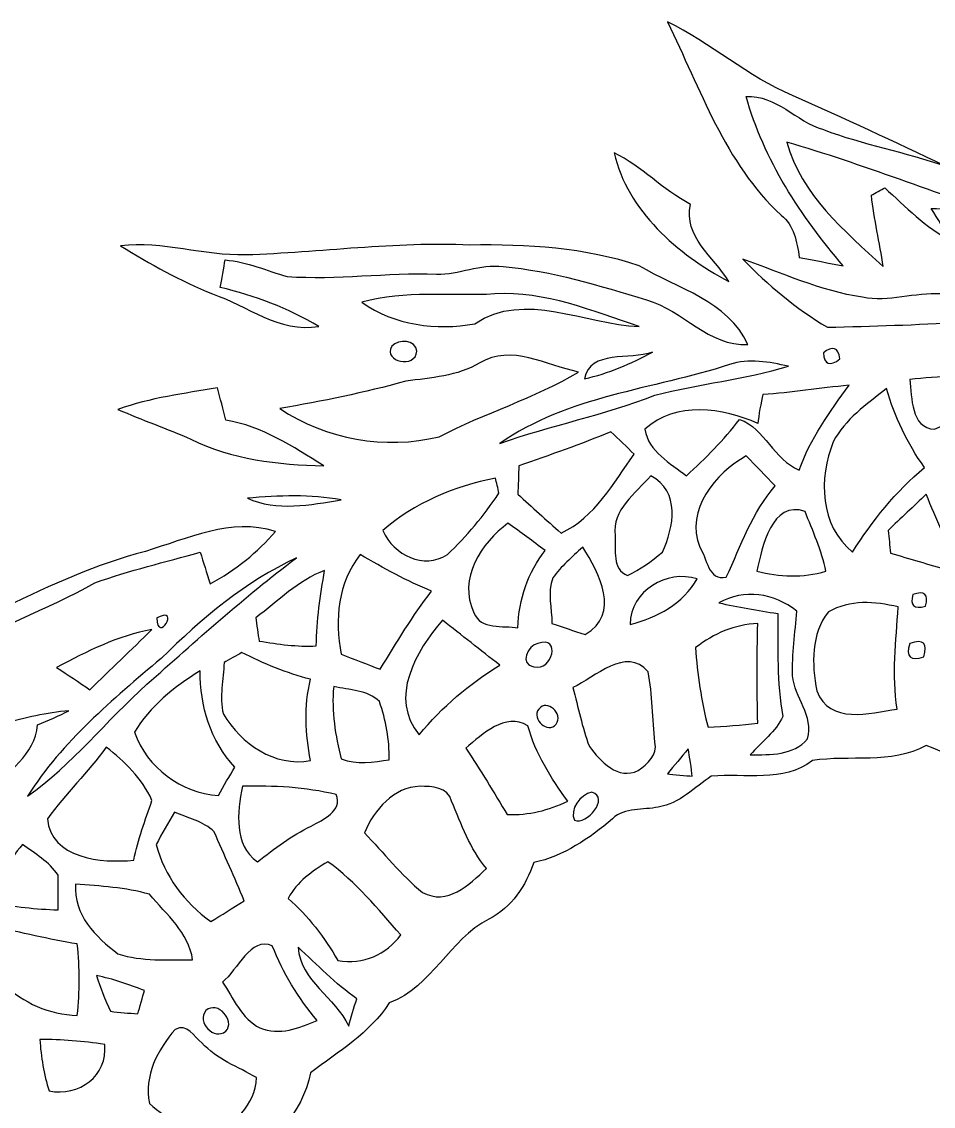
# Model space of a CAD drawing. Extents: x -110 to 93, y -182 to 230.
# Drawn here: x -25.83 to 11.39, y -62.25 to -17.98 of the extents above; entities that cross this region are included whole.
import ezdxf

# ---------------------------------------------------------------- set-up
doc = ezdxf.new("R2010")
doc.units = 0
doc.header["$MEASUREMENT"] = 0
doc.layers.add('LAAG_1', color=7, linetype='CONTINUOUS')

msp = doc.modelspace()

# ---------------------------------------------------------------- linework, layer by layer
at = {"layer": 'LAAG_1', "color": 250}
for points, knots in [([(0.5345, -17.9816), (2.296, -18.8627), (3.8212, -20.2187), (5.6506, -20.9983), (5.6506, -20.9983), (7.751, -21.9119), (9.8184, -22.8956), (11.8846, -23.8775), (11.8846, -23.8775), (10.225, -23.3016), (8.5311, -22.9975), (6.904, -22.387), (6.904, -22.387), (5.7867, -22.0481), (4.9727, -20.9642), (3.7522, -21.0321), (3.7522, -21.0321), (4.4653, -23.6069), (5.9893, -25.9444), (7.7173, -27.9434), (7.7173, -27.9434), (7.108, -27.8414), (6.5315, -27.7064), (5.9216, -27.6051), (5.9216, -27.6051), (5.8202, -26.9613), (5.7178, -26.2836), (5.1766, -25.877), (5.1766, -25.877), (2.8718, -23.7418), (1.8892, -20.7262), (0.5343, -17.9816), (0.5343, -17.9816), (0.5343, -17.9816), (0.5345, -17.9816), (0.5345, -17.9816)], [0, 0, 0, 0, 0.1111111, 0.1111111, 0.1111111, 0.1111111, 0.2222222, 0.2222222, 0.2222222, 0.2222222, 0.3333333, 0.3333333, 0.3333333, 0.3333333, 0.4444444, 0.4444444, 0.4444444, 0.4444444, 0.5555556, 0.5555556, 0.5555556, 0.5555556, 0.6666667, 0.6666667, 0.6666667, 0.6666667, 0.7777778, 0.7777778, 0.7777778, 0.7777778, 0.8888889, 0.8888889, 0.8888889, 0.8888889, 1, 1, 1, 1]), ([(5.4131, -22.8954), (8.5311, -23.8095), (11.5121, -24.9965), (14.5951, -26.0127), (14.5951, -26.0127), (16.7309, -27.2655), (18.9325, -28.6217), (20.4231, -30.6548), (20.4231, -30.6548), (19.6782, -30.689), (18.8989, -30.7562), (18.2554, -30.4173), (18.2554, -30.4173), (16.9, -29.2992), (15.5103, -28.2149), (14.1889, -27.0287), (14.1889, -27.0287), (13.3421, -26.3846), (12.461, -25.5387), (11.3088, -25.6059), (11.3088, -25.6059), (11.5804, -26.0461), (11.851, -26.4865), (12.1227, -26.9274), (12.1227, -26.9274), (11.0725, -26.3846), (10.2586, -25.5387), (9.4111, -24.7595), (9.4111, -24.7595), (9.2757, -24.8267), (9.005, -24.9965), (8.869, -25.0633), (8.869, -25.0633), (8.9709, -26.0461), (9.2084, -26.9951), (9.3434, -27.9781), (9.3434, -27.9781), (7.7856, -26.5206), (5.9893, -25.0633), (5.4129, -22.8956), (5.4129, -22.8956), (5.4129, -22.8956), (5.4131, -22.8954), (5.4131, -22.8954)], [0, 0, 0, 0, 0.0909091, 0.0909091, 0.0909091, 0.0909091, 0.1818182, 0.1818182, 0.1818182, 0.1818182, 0.2727273, 0.2727273, 0.2727273, 0.2727273, 0.3636364, 0.3636364, 0.3636364, 0.3636364, 0.4545455, 0.4545455, 0.4545455, 0.4545455, 0.5454545, 0.5454545, 0.5454545, 0.5454545, 0.6363636, 0.6363636, 0.6363636, 0.6363636, 0.7272727, 0.7272727, 0.7272727, 0.7272727, 0.8181818, 0.8181818, 0.8181818, 0.8181818, 0.9090909, 0.9090909, 0.9090909, 0.9090909, 1, 1, 1, 1]), ([(-1.6339, -23.3358), (-0.5164, -23.8773), (0.3647, -24.861), (1.4826, -25.4367), (1.4826, -25.4367), (1.1779, -26.7581), (2.432, -27.5708), (3.042, -28.5875), (3.042, -28.5875), (0.9411, -27.4698), (-1.0922, -25.7069), (-1.6339, -23.3358), (-1.6339, -23.3358), (-1.6339, -23.3358), (-1.6339, -23.3358), (-1.6339, -23.3358)], [0, 0, 0, 0, 0.25, 0.25, 0.25, 0.25, 0.5, 0.5, 0.5, 0.5, 0.75, 0.75, 0.75, 0.75, 1, 1, 1, 1]), ([(-21.795, -27.1301), (-20.0668, -26.9272), (-18.4067, -27.5378), (-16.6785, -27.5036), (-16.6785, -27.5036), (-13.6287, -27.4017), (-10.5792, -26.9614), (-7.5298, -27.0965), (-7.5298, -27.0965), (-5.1921, -27.0623), (-2.8201, -27.1989), (-0.6179, -27.9434), (-0.6179, -27.9434), (0.9747, -28.8926), (3.0078, -29.3671), (3.8212, -31.1624), (3.8212, -31.1624), (2.2288, -31.2301), (1.1779, -29.7739), (-0.3126, -29.3335), (-0.3126, -29.3335), (-2.2443, -28.7577), (-4.1752, -28.1477), (-6.1747, -27.9781), (-6.1747, -27.9781), (-7.1233, -27.8414), (-7.9702, -28.3164), (-8.8856, -28.2828), (-8.8856, -28.2828), (-10.9181, -28.2149), (-12.9517, -28.5202), (-14.984, -28.3836), (-14.984, -28.3836), (-15.8314, -28.1477), (-16.6106, -27.7742), (-17.5256, -27.7064), (-17.5256, -27.7064), (-17.5594, -27.9781), (-17.6613, -28.5543), (-17.7288, -28.8249), (-17.7288, -28.8249), (-16.3059, -29.1637), (-14.9504, -29.6718), (-13.6966, -30.4173), (-13.6966, -30.4173), (-15.3234, -30.689), (-16.6106, -29.5705), (-18.0335, -29.0955), (-18.0335, -29.0955), (-19.3555, -28.5543), (-20.5749, -27.8761), (-21.795, -27.1301), (-21.795, -27.1301), (-21.795, -27.1301), (-21.795, -27.1301), (-21.795, -27.1301)], [0, 0, 0, 0, 0.0714286, 0.0714286, 0.0714286, 0.0714286, 0.1428571, 0.1428571, 0.1428571, 0.1428571, 0.2142857, 0.2142857, 0.2142857, 0.2142857, 0.2857143, 0.2857143, 0.2857143, 0.2857143, 0.3571429, 0.3571429, 0.3571429, 0.3571429, 0.4285714, 0.4285714, 0.4285714, 0.4285714, 0.5, 0.5, 0.5, 0.5, 0.5714286, 0.5714286, 0.5714286, 0.5714286, 0.6428571, 0.6428571, 0.6428571, 0.6428571, 0.7142857, 0.7142857, 0.7142857, 0.7142857, 0.7857143, 0.7857143, 0.7857143, 0.7857143, 0.8571429, 0.8571429, 0.8571429, 0.8571429, 0.9285714, 0.9285714, 0.9285714, 0.9285714, 1, 1, 1, 1]), ([(3.6173, -27.6721), (5.2102, -28.2485), (6.8027, -28.9605), (8.4971, -29.2315), (8.4971, -29.2315), (9.5814, -29.4352), (10.631, -29.0277), (11.7159, -29.0955), (11.7159, -29.0955), (12.0208, -29.4352), (12.2576, -29.8411), (12.5287, -30.2477), (12.5287, -30.2477), (10.7325, -30.3495), (8.9031, -30.4173), (7.0732, -30.4509), (7.0732, -30.4509), (5.7867, -29.7049), (4.6338, -28.7236), (3.6173, -27.6723), (3.6173, -27.6723), (3.6173, -27.6723), (3.6173, -27.6721), (3.6173, -27.6721)], [0, 0, 0, 0, 0.1666667, 0.1666667, 0.1666667, 0.1666667, 0.3333333, 0.3333333, 0.3333333, 0.3333333, 0.5, 0.5, 0.5, 0.5, 0.6666667, 0.6666667, 0.6666667, 0.6666667, 0.8333333, 0.8333333, 0.8333333, 0.8333333, 1, 1, 1, 1]), ([(-11.9347, -29.4352), (-10.1732, -28.9262), (-8.3094, -29.1975), (-6.5133, -29.0955), (-6.5133, -29.0955), (-4.4472, -28.9605), (-2.5154, -29.8068), (-0.6179, -30.4173), (-0.6179, -30.4173), (-2.8201, -30.3495), (-5.2937, -28.9264), (-7.3267, -30.3149), (-7.3267, -30.3149), (-8.8856, -30.5869), (-10.6131, -30.3832), (-11.9347, -29.4354), (-11.9347, -29.4354), (-11.9347, -29.4354), (-11.9347, -29.4352), (-11.9347, -29.4352)], [0, 0, 0, 0, 0.2, 0.2, 0.2, 0.2, 0.4, 0.4, 0.4, 0.4, 0.6, 0.6, 0.6, 0.6, 0.8, 0.8, 0.8, 0.8, 1, 1, 1, 1]), ([(-10.7153, -31.2301), (-10.4439, -30.9254), (-9.7328, -30.9596), (-9.6984, -31.4339), (-9.6984, -31.4339), (-9.7328, -32.1448), (-11.088, -31.8748), (-10.7153, -31.2301), (-10.7153, -31.2301), (-10.7153, -31.2301), (-10.7153, -31.2301), (-10.7153, -31.2301)], [0, 0, 0, 0, 0.3333333, 0.3333333, 0.3333333, 0.3333333, 0.6666667, 0.6666667, 0.6666667, 0.6666667, 1, 1, 1, 1]), ([(-7.1233, -31.9084), (-5.8362, -31.1286), (-4.4131, -32.0103), (-3.0918, -32.2809), (-3.0918, -32.2809), (-4.887, -33.3648), (-6.9202, -33.9417), (-8.7837, -34.9236), (-8.7837, -34.9236), (-10.9863, -35.4657), (-13.3919, -35.0249), (-15.2893, -33.7714), (-15.2893, -33.7714), (-13.5614, -33.4667), (-11.8328, -33.1283), (-10.1389, -32.6533), (-10.1389, -32.6533), (-9.1229, -32.5183), (-8.0377, -32.4501), (-7.1233, -31.9084), (-7.1233, -31.9084), (-7.1233, -31.9084), (-7.1233, -31.9084), (-7.1233, -31.9084)], [0, 0, 0, 0, 0.1666667, 0.1666667, 0.1666667, 0.1666667, 0.3333333, 0.3333333, 0.3333333, 0.3333333, 0.5, 0.5, 0.5, 0.5, 0.6666667, 0.6666667, 0.6666667, 0.6666667, 0.8333333, 0.8333333, 0.8333333, 0.8333333, 1, 1, 1, 1]), ([(-2.8537, -32.5519), (-2.6167, -31.3661), (-0.9903, -31.8065), (-0.0756, -31.4676), (-0.0756, -31.4676), (-0.956, -31.9419), (-1.872, -32.3482), (-2.8539, -32.552), (-2.8539, -32.552), (-2.8539, -32.552), (-2.8537, -32.5519), (-2.8537, -32.5519)], [0, 0, 0, 0, 0.3333333, 0.3333333, 0.3333333, 0.3333333, 0.6666667, 0.6666667, 0.6666667, 0.6666667, 1, 1, 1, 1]), ([(6.904, -31.5016), (7.277, -31.1969), (7.514, -31.2648), (7.5817, -31.7388), (7.5817, -31.7388), (7.1757, -32.0774), (6.9377, -31.9761), (6.904, -31.5018), (6.904, -31.5018), (6.904, -31.5018), (6.904, -31.5016), (6.904, -31.5016)], [0, 0, 0, 0, 0.3333333, 0.3333333, 0.3333333, 0.3333333, 0.6666667, 0.6666667, 0.6666667, 0.6666667, 1, 1, 1, 1]), ([(-6.3102, -35.1957), (-3.532, -33.2633), (-0.0756, -32.9923), (3.075, -31.9761), (3.075, -31.9761), (3.8543, -31.7044), (4.7016, -31.8748), (5.4813, -32.0435), (5.4813, -32.0435), (3.6852, -32.5855), (1.8215, -32.7553), (0.0258, -33.2303), (0.0258, -33.2303), (-2.041, -34.043), (-4.2093, -34.4496), (-6.3102, -35.1957), (-6.3102, -35.1957), (-6.3102, -35.1957), (-6.3102, -35.1957), (-6.3102, -35.1957)], [0, 0, 0, 0, 0.2, 0.2, 0.2, 0.2, 0.4, 0.4, 0.4, 0.4, 0.6, 0.6, 0.6, 0.6, 0.8, 0.8, 0.8, 0.8, 1, 1, 1, 1]), ([(10.4284, -32.5855), (11.6142, -32.4499), (12.8334, -32.4165), (14.0192, -32.6203), (14.0192, -32.6203), (13.1717, -33.2974), (12.461, -34.1785), (11.4444, -34.6189), (11.4444, -34.6189), (10.4625, -34.5509), (10.5297, -33.331), (10.4282, -32.5856), (10.4282, -32.5856), (10.4282, -32.5856), (10.4284, -32.5855), (10.4284, -32.5855)], [0, 0, 0, 0, 0.25, 0.25, 0.25, 0.25, 0.5, 0.5, 0.5, 0.5, 0.75, 0.75, 0.75, 0.75, 1, 1, 1, 1]), ([(-21.896, -33.8055), (-20.5749, -33.331), (-19.186, -33.1614), (-17.8306, -32.9244), (-17.8306, -32.9244), (-17.7288, -33.3648), (-17.5933, -33.8055), (-17.4914, -34.2459), (-17.4914, -34.2459), (-16.0009, -34.4838), (-14.7473, -35.3302), (-13.4938, -36.1104), (-13.4938, -36.1104), (-15.3567, -36.0756), (-17.2545, -35.8387), (-18.9152, -35.0249), (-18.9152, -35.0249), (-19.8976, -34.584), (-20.9138, -34.2459), (-21.8962, -33.8055), (-21.8962, -33.8055), (-21.8962, -33.8055), (-21.896, -33.8055), (-21.896, -33.8055)], [0, 0, 0, 0, 0.1666667, 0.1666667, 0.1666667, 0.1666667, 0.3333333, 0.3333333, 0.3333333, 0.3333333, 0.5, 0.5, 0.5, 0.5, 0.6666667, 0.6666667, 0.6666667, 0.6666667, 0.8333333, 0.8333333, 0.8333333, 0.8333333, 1, 1, 1, 1]), ([(4.4306, -33.1955), (5.5827, -33.1283), (6.7685, -32.9244), (7.9543, -32.8231), (7.9543, -32.8231), (7.1757, -33.9074), (6.3623, -34.9919), (5.9216, -36.2796), (5.9216, -36.2796), (4.8708, -35.8722), (4.5325, -34.5842), (3.4822, -34.2117), (3.4822, -34.2117), (2.8377, -35.0596), (2.0926, -35.8051), (1.3135, -36.5164), (1.3135, -36.5164), (0.67, -36.0084), (-0.2453, -35.5336), (-0.3809, -34.6189), (-0.3809, -34.6189), (0.8728, -33.4667), (2.8045, -33.7383), (4.2273, -34.3814), (4.2273, -34.3814), (4.2614, -34.0766), (4.3627, -33.5008), (4.4306, -33.1956), (4.4306, -33.1956), (4.4306, -33.1956), (4.4306, -33.1955), (4.4306, -33.1955)], [0, 0, 0, 0, 0.125, 0.125, 0.125, 0.125, 0.25, 0.25, 0.25, 0.25, 0.375, 0.375, 0.375, 0.375, 0.5, 0.5, 0.5, 0.5, 0.625, 0.625, 0.625, 0.625, 0.75, 0.75, 0.75, 0.75, 0.875, 0.875, 0.875, 0.875, 1, 1, 1, 1]), ([(7.3107, -35.1268), (7.7856, -34.2117), (8.6667, -33.6023), (9.4794, -32.9591), (9.4794, -32.9591), (9.8184, -34.1102), (10.3269, -35.1957), (11.0378, -36.1777), (11.0378, -36.1777), (9.8525, -37.1601), (8.9031, -38.3458), (8.0898, -39.6335), (8.0898, -39.6335), (6.7685, -38.5495), (6.7013, -36.6184), (7.3107, -35.1268), (7.3107, -35.1268), (7.3107, -35.1268), (7.3107, -35.1268), (7.3107, -35.1268)], [0, 0, 0, 0, 0.2, 0.2, 0.2, 0.2, 0.4, 0.4, 0.4, 0.4, 0.6, 0.6, 0.6, 0.6, 0.8, 0.8, 0.8, 0.8, 1, 1, 1, 1]), ([(-5.5306, -36.1103), (-4.2776, -35.6696), (-2.9894, -35.2287), (-1.7699, -34.7208), (-1.7699, -34.7208), (-1.4309, -35.0247), (-1.1264, -35.3302), (-0.8217, -35.6354), (-0.8217, -35.6354), (-1.6679, -36.8211), (-2.4141, -38.2103), (-3.8031, -38.8544), (-3.8031, -38.8544), (-4.4131, -38.3122), (-4.9884, -37.8037), (-5.5648, -37.2615), (-5.5648, -37.2615), (-5.5647, -36.9903), (-5.5306, -36.4151), (-5.5306, -36.1104), (-5.5306, -36.1104), (-5.5306, -36.1104), (-5.5306, -36.1103), (-5.5306, -36.1103)], [0, 0, 0, 0, 0.1666667, 0.1666667, 0.1666667, 0.1666667, 0.3333333, 0.3333333, 0.3333333, 0.3333333, 0.5, 0.5, 0.5, 0.5, 0.6666667, 0.6666667, 0.6666667, 0.6666667, 0.8333333, 0.8333333, 0.8333333, 0.8333333, 1, 1, 1, 1]), ([(1.8558, -39.4302), (1.2464, -37.905), (2.4992, -36.4151), (3.7522, -35.7032), (3.7522, -35.7032), (4.1601, -36.1103), (4.5325, -36.5164), (4.9386, -36.9221), (4.9386, -36.9221), (3.9899, -38.0069), (3.5501, -39.3625), (2.9401, -40.6502), (2.9401, -40.6502), (2.1945, -40.8193), (2.1603, -39.8705), (1.8556, -39.4303), (1.8556, -39.4303), (1.8556, -39.4303), (1.8558, -39.4302), (1.8558, -39.4302)], [0, 0, 0, 0, 0.2, 0.2, 0.2, 0.2, 0.4, 0.4, 0.4, 0.4, 0.6, 0.6, 0.6, 0.6, 0.8, 0.8, 0.8, 0.8, 1, 1, 1, 1]), ([(-11.088, -38.7529), (-9.8006, -37.635), (-8.1396, -36.9221), (-6.4797, -36.6184), (-6.4797, -36.6184), (-6.4461, -36.7533), (-6.3778, -37.0586), (-6.3445, -37.2279), (-6.3445, -37.2279), (-6.9537, -38.1425), (-7.6658, -38.9899), (-8.4452, -39.735), (-8.4452, -39.735), (-9.4273, -40.3449), (-10.6131, -39.7691), (-11.088, -38.7531), (-11.088, -38.7531), (-11.088, -38.7531), (-11.088, -38.7529), (-11.088, -38.7529)], [0, 0, 0, 0, 0.2, 0.2, 0.2, 0.2, 0.4, 0.4, 0.4, 0.4, 0.6, 0.6, 0.6, 0.6, 0.8, 0.8, 0.8, 0.8, 1, 1, 1, 1]), ([(-1.6003, -38.9558), (-1.7363, -37.905), (-0.7534, -37.2279), (-0.1434, -36.5164), (-0.1434, -36.5164), (1.0766, -37.1601), (0.8049, -38.6169), (0.3315, -39.6335), (0.3315, -39.6335), (-0.1092, -40.0059), (-0.5843, -40.3449), (-1.0922, -40.5825), (-1.0922, -40.5825), (-1.7363, -40.3449), (-1.5666, -39.5316), (-1.6003, -38.9558), (-1.6003, -38.9558), (-1.6003, -38.9558), (-1.6003, -38.9558), (-1.6003, -38.9558)], [0, 0, 0, 0, 0.2, 0.2, 0.2, 0.2, 0.4, 0.4, 0.4, 0.4, 0.6, 0.6, 0.6, 0.6, 0.8, 0.8, 0.8, 0.8, 1, 1, 1, 1]), ([(-16.6106, -37.4311), (-15.3234, -37.3297), (-14.0355, -37.2615), (-12.7822, -37.499), (-12.7822, -37.499), (-14.0355, -37.7022), (-15.4248, -37.9735), (-16.6106, -37.4311), (-16.6106, -37.4311), (-16.6106, -37.4311), (-16.6106, -37.4311), (-16.6106, -37.4311)], [0, 0, 0, 0, 0.3333333, 0.3333333, 0.3333333, 0.3333333, 0.6666667, 0.6666667, 0.6666667, 0.6666667, 1, 1, 1, 1]), ([(4.1932, -40.4125), (4.3971, -39.4302), (4.8036, -37.499), (6.1585, -37.9735), (6.1585, -37.9735), (6.4638, -38.7529), (6.8363, -39.5659), (7.0066, -40.4127), (7.0066, -40.4127), (6.0572, -40.6842), (5.1083, -40.6502), (4.1931, -40.4127), (4.1931, -40.4127), (4.1931, -40.4127), (4.1932, -40.4125), (4.1932, -40.4125)], [0, 0, 0, 0, 0.25, 0.25, 0.25, 0.25, 0.5, 0.5, 0.5, 0.5, 0.75, 0.75, 0.75, 0.75, 1, 1, 1, 1]), ([(9.5473, -38.7529), (10.0554, -38.2444), (10.5974, -37.7694), (11.1065, -37.2615), (11.1065, -37.2615), (11.4782, -38.278), (12.1227, -39.2612), (11.9865, -40.3449), (11.9865, -40.3449), (11.2074, -40.1415), (10.4282, -39.9046), (9.6491, -39.6678), (9.6491, -39.6678), (9.6145, -39.3625), (9.5814, -39.0578), (9.5471, -38.7531), (9.5471, -38.7531), (9.5471, -38.7531), (9.5473, -38.7529), (9.5473, -38.7529)], [0, 0, 0, 0, 0.2, 0.2, 0.2, 0.2, 0.4, 0.4, 0.4, 0.4, 0.6, 0.6, 0.6, 0.6, 0.8, 0.8, 0.8, 0.8, 1, 1, 1, 1]), ([(-20.7781, -39.5999), (-19.0502, -39.0908), (-17.2886, -38.2103), (-15.4588, -38.7861), (-15.4588, -38.7861), (-16.2041, -39.6335), (-17.0852, -40.3791), (-18.1355, -40.9208), (-18.1355, -40.9208), (-18.2713, -40.4809), (-18.4067, -40.0408), (-18.5421, -39.6335), (-18.5421, -39.6335), (-19.9652, -40.0406), (-21.4223, -40.3791), (-22.8453, -40.8872), (-22.8453, -40.8872), (-24.7763, -42.0057), (-27.0129, -42.6498), (-28.8089, -44.0726), (-28.8089, -44.0726), (-29.7237, -44.8175), (-30.9773, -44.445), (-32.0615, -44.4797), (-32.0615, -44.4797), (-28.2329, -42.9875), (-24.7763, -40.6502), (-20.7781, -39.5999), (-20.7781, -39.5999), (-20.7781, -39.5999), (-20.7781, -39.5999), (-20.7781, -39.5999)], [0, 0, 0, 0, 0.125, 0.125, 0.125, 0.125, 0.25, 0.25, 0.25, 0.25, 0.375, 0.375, 0.375, 0.375, 0.5, 0.5, 0.5, 0.5, 0.625, 0.625, 0.625, 0.625, 0.75, 0.75, 0.75, 0.75, 0.875, 0.875, 0.875, 0.875, 1, 1, 1, 1]), ([(-7.3605, -42.1069), (-8.0377, -40.7179), (-7.0556, -39.2612), (-5.9719, -38.4473), (-5.9719, -38.4473), (-5.4627, -38.8202), (-4.9553, -39.1927), (-4.4474, -39.5659), (-4.4474, -39.5659), (-5.1581, -40.4463), (-5.5306, -41.5649), (-5.5648, -42.717), (-5.5648, -42.717), (-6.1747, -42.6157), (-7.0897, -42.819), (-7.3605, -42.107), (-7.3605, -42.107), (-7.3605, -42.107), (-7.3605, -42.1069), (-7.3605, -42.1069)], [0, 0, 0, 0, 0.2, 0.2, 0.2, 0.2, 0.4, 0.4, 0.4, 0.4, 0.6, 0.6, 0.6, 0.6, 0.8, 0.8, 0.8, 0.8, 1, 1, 1, 1]), ([(-12.7822, -43.8013), (-13.053, -42.3781), (-12.918, -40.8872), (-12.0027, -39.735), (-12.0027, -39.735), (-11.0543, -40.2775), (-10.1049, -40.8193), (-9.0887, -41.2255), (-9.0887, -41.2255), (-9.8676, -42.2088), (-10.5115, -43.327), (-11.189, -44.4109), (-11.189, -44.4109), (-11.7323, -44.207), (-12.24, -44.0043), (-12.7822, -43.8013), (-12.7822, -43.8013), (-12.7822, -43.8013), (-12.7822, -43.8013), (-12.7822, -43.8013)], [0, 0, 0, 0, 0.2, 0.2, 0.2, 0.2, 0.4, 0.4, 0.4, 0.4, 0.6, 0.6, 0.6, 0.6, 0.8, 0.8, 0.8, 0.8, 1, 1, 1, 1]), ([(-4.1414, -40.6842), (-3.8031, -40.2093), (-3.3629, -39.8369), (-2.922, -39.4303), (-2.922, -39.4303), (-2.2443, -40.4809), (-1.3628, -42.1749), (-2.8201, -42.9875), (-2.8201, -42.9875), (-3.2944, -42.8524), (-3.7354, -42.6828), (-4.1752, -42.5473), (-4.1752, -42.5473), (-4.175, -41.9383), (-4.3791, -41.2943), (-4.1416, -40.6844), (-4.1416, -40.6844), (-4.1416, -40.6844), (-4.1414, -40.6842), (-4.1414, -40.6842)], [0, 0, 0, 0, 0.2, 0.2, 0.2, 0.2, 0.4, 0.4, 0.4, 0.4, 0.6, 0.6, 0.6, 0.6, 0.8, 0.8, 0.8, 0.8, 1, 1, 1, 1]), ([(-20.1345, -43.9711), (-18.4738, -42.3433), (-16.6785, -40.8193), (-14.6117, -39.8705), (-14.6117, -39.8705), (-16.7461, -41.4628), (-18.7115, -43.2598), (-20.7109, -45.0207), (-20.7109, -45.0207), (-22.3708, -46.5123), (-23.76, -48.3076), (-25.5895, -49.5958), (-25.5895, -49.5958), (-24.1666, -47.3587), (-22.0997, -45.6303), (-20.1346, -43.9711), (-20.1346, -43.9711), (-20.1346, -43.9711), (-20.1345, -43.9711), (-20.1345, -43.9711)], [0, 0, 0, 0, 0.2, 0.2, 0.2, 0.2, 0.4, 0.4, 0.4, 0.4, 0.6, 0.6, 0.6, 0.6, 0.8, 0.8, 0.8, 0.8, 1, 1, 1, 1]), ([(-16.272, -42.3103), (-15.3567, -41.6321), (-14.5434, -40.7852), (-13.4596, -40.3791), (-13.4596, -40.3791), (-13.6287, -41.3957), (-13.798, -42.4117), (-13.798, -43.4626), (-13.798, -43.4626), (-14.5775, -43.4962), (-15.3568, -43.3947), (-16.1361, -43.2598), (-16.1361, -43.2598), (-16.1701, -43.0217), (-16.2381, -42.5473), (-16.272, -42.3104), (-16.272, -42.3104), (-16.272, -42.3104), (-16.272, -42.3103), (-16.272, -42.3103)], [0, 0, 0, 0, 0.2, 0.2, 0.2, 0.2, 0.4, 0.4, 0.4, 0.4, 0.6, 0.6, 0.6, 0.6, 0.8, 0.8, 0.8, 0.8, 1, 1, 1, 1]), ([(-0.9903, -42.5813), (-0.956, -41.1923), (0.5002, -40.3449), (1.7543, -40.718), (1.7543, -40.718), (1.1779, -41.7339), (0.1277, -42.3104), (-0.9903, -42.5815), (-0.9903, -42.5815), (-0.9903, -42.5815), (-0.9903, -42.5813), (-0.9903, -42.5813)], [0, 0, 0, 0, 0.3333333, 0.3333333, 0.3333333, 0.3333333, 0.6666667, 0.6666667, 0.6666667, 0.6666667, 1, 1, 1, 1]), ([(2.6354, -41.7004), (3.6852, -41.124), (4.8708, -41.2943), (5.8202, -42.0398), (5.8202, -42.0398), (5.752, -42.9203), (5.6163, -43.8013), (5.6506, -44.682), (5.6506, -44.682), (5.7178, -45.5629), (6.5315, -46.3086), (6.2604, -47.2574), (6.2604, -47.2574), (5.6846, -47.9351), (4.7357, -47.9015), (3.9225, -47.9015), (3.9225, -47.9015), (4.3629, -47.3923), (4.9727, -46.9521), (5.2444, -46.3421), (5.2444, -46.3421), (5.0069, -44.953), (5.0404, -43.5639), (5.0404, -42.1413), (5.0404, -42.1413), (4.2273, -42.0057), (3.4139, -41.8702), (2.6354, -41.7004), (2.6354, -41.7004), (2.6354, -41.7004), (2.6354, -41.7004), (2.6354, -41.7004)], [0, 0, 0, 0, 0.125, 0.125, 0.125, 0.125, 0.25, 0.25, 0.25, 0.25, 0.375, 0.375, 0.375, 0.375, 0.5, 0.5, 0.5, 0.5, 0.625, 0.625, 0.625, 0.625, 0.75, 0.75, 0.75, 0.75, 0.875, 0.875, 0.875, 0.875, 1, 1, 1, 1]), ([(7.108, -42.0728), (7.9885, -41.5649), (9.005, -41.6321), (9.9533, -41.8702), (9.9533, -41.8702), (9.8867, -43.2597), (9.6833, -44.6488), (9.9197, -46.0374), (9.9197, -46.0374), (8.7681, -46.2065), (7.1757, -46.681), (6.6323, -45.2924), (6.6323, -45.2924), (6.4296, -44.207), (6.396, -42.9545), (7.1079, -42.0729), (7.1079, -42.0729), (7.1079, -42.0729), (7.108, -42.0728), (7.108, -42.0728)], [0, 0, 0, 0, 0.2, 0.2, 0.2, 0.2, 0.4, 0.4, 0.4, 0.4, 0.6, 0.6, 0.6, 0.6, 0.8, 0.8, 0.8, 0.8, 1, 1, 1, 1]), ([(10.5639, -41.3613), (11.0378, -41.1923), (11.2074, -41.3615), (11.0725, -41.8364), (11.0725, -41.8364), (10.5975, -41.9715), (10.4282, -41.8023), (10.5639, -41.3615), (10.5639, -41.3615), (10.5639, -41.3615), (10.5639, -41.3613), (10.5639, -41.3613)], [0, 0, 0, 0, 0.3333333, 0.3333333, 0.3333333, 0.3333333, 0.6666667, 0.6666667, 0.6666667, 0.6666667, 1, 1, 1, 1]), ([(-20.3039, -42.3103), (-19.2876, -41.8023), (-20.3039, -43.4283), (-20.3039, -42.3104), (-20.3039, -42.3104), (-20.3039, -42.3104), (-20.3039, -42.3103), (-20.3039, -42.3103)], [0, 0, 0, 0, 0.5, 0.5, 0.5, 0.5, 1, 1, 1, 1]), ([(-9.5968, -47.0876), (-10.8506, -45.5971), (-9.7328, -43.6647), (-8.6477, -42.4117), (-8.6477, -42.4117), (-7.8687, -43.0217), (-7.0897, -43.6317), (-6.3102, -44.2417), (-6.3102, -44.2417), (-7.5638, -45.0207), (-8.6477, -45.9361), (-9.5968, -47.0876), (-9.5968, -47.0876), (-9.5968, -47.0876), (-9.5968, -47.0876), (-9.5968, -47.0876)], [0, 0, 0, 0, 0.25, 0.25, 0.25, 0.25, 0.5, 0.5, 0.5, 0.5, 0.75, 0.75, 0.75, 0.75, 1, 1, 1, 1]), ([(-24.4037, -44.343), (-23.1503, -43.6647), (-21.8962, -43.0553), (-20.5073, -42.7847), (-20.5073, -42.7847), (-21.3542, -43.6316), (-22.2012, -44.4109), (-23.0487, -45.2588), (-23.0487, -45.2588), (-23.4887, -44.9193), (-23.9296, -44.6488), (-24.4037, -44.343), (-24.4037, -44.343), (-24.4037, -44.343), (-24.4037, -44.343), (-24.4037, -44.343)], [0, 0, 0, 0, 0.25, 0.25, 0.25, 0.25, 0.5, 0.5, 0.5, 0.5, 0.75, 0.75, 0.75, 0.75, 1, 1, 1, 1]), ([(1.686, -43.5298), (2.432, -42.9543), (3.2789, -42.5815), (4.2273, -42.5473), (4.2273, -42.5473), (4.1932, -43.9028), (4.1931, -45.2588), (4.2273, -46.6138), (4.2273, -46.6138), (3.5501, -46.681), (2.8718, -46.7482), (2.1945, -46.7824), (2.1945, -46.7824), (1.9239, -45.6991), (1.7543, -44.6147), (1.686, -43.5298), (1.686, -43.5298), (1.686, -43.5298), (1.686, -43.5298), (1.686, -43.5298)], [0, 0, 0, 0, 0.2, 0.2, 0.2, 0.2, 0.4, 0.4, 0.4, 0.4, 0.6, 0.6, 0.6, 0.6, 0.8, 0.8, 0.8, 0.8, 1, 1, 1, 1]), ([(-4.7513, -43.3611), (-3.8031, -43.0217), (-4.1416, -44.5127), (-4.9207, -44.3094), (-4.9207, -44.3094), (-5.5306, -44.2416), (-5.1581, -43.4283), (-4.7514, -43.3611), (-4.7514, -43.3611), (-4.7514, -43.3611), (-4.7513, -43.3611), (-4.7513, -43.3611)], [0, 0, 0, 0, 0.3333333, 0.3333333, 0.3333333, 0.3333333, 0.6666667, 0.6666667, 0.6666667, 0.6666667, 1, 1, 1, 1]), ([(10.4284, -43.3611), (11.0048, -43.1577), (11.1733, -43.3611), (11.0046, -43.9028), (11.0046, -43.9028), (10.4625, -44.1056), (10.2586, -43.9028), (10.4282, -43.3611), (10.4282, -43.3611), (10.4282, -43.3611), (10.4284, -43.3611), (10.4284, -43.3611)], [0, 0, 0, 0, 0.3333333, 0.3333333, 0.3333333, 0.3333333, 0.6666667, 0.6666667, 0.6666667, 0.6666667, 1, 1, 1, 1]), ([(-16.8478, -43.7337), (-15.9331, -44.1739), (-15.0182, -44.581), (-14.0355, -44.8175), (-14.0355, -44.8175), (-14.3067, -45.9359), (-14.2384, -47.054), (-14.0355, -48.1385), (-14.0355, -48.1385), (-15.5264, -48.4094), (-16.8478, -47.4601), (-17.5933, -46.2407), (-17.5933, -46.2407), (-17.7632, -45.5288), (-17.5933, -44.8175), (-17.5594, -44.1403), (-17.5594, -44.1403), (-17.3902, -44.0383), (-17.0172, -43.8356), (-16.8478, -43.7337), (-16.8478, -43.7337), (-16.8478, -43.7337), (-16.8478, -43.7337), (-16.8478, -43.7337)], [0, 0, 0, 0, 0.1666667, 0.1666667, 0.1666667, 0.1666667, 0.3333333, 0.3333333, 0.3333333, 0.3333333, 0.5, 0.5, 0.5, 0.5, 0.6666667, 0.6666667, 0.6666667, 0.6666667, 0.8333333, 0.8333333, 0.8333333, 0.8333333, 1, 1, 1, 1]), ([(-3.3282, -45.1569), (-2.414, -44.7501), (-1.16, -43.4626), (-0.2453, -44.5127), (-0.2453, -44.5127), (-0.0756, -45.4616), (-0.0756, -46.444), (0.0258, -47.3924), (0.0258, -47.3924), (0.1619, -47.9015), (-0.2789, -48.2734), (-0.6519, -48.5455), (-0.6519, -48.5455), (-1.4647, -48.9511), (-2.2096, -48.1715), (-2.6505, -47.5621), (-2.6505, -47.5621), (-2.9558, -46.7824), (-3.0918, -45.9701), (-3.3282, -45.1569), (-3.3282, -45.1569), (-3.3282, -45.1569), (-3.3282, -45.1569), (-3.3282, -45.1569)], [0, 0, 0, 0, 0.1666667, 0.1666667, 0.1666667, 0.1666667, 0.3333333, 0.3333333, 0.3333333, 0.3333333, 0.5, 0.5, 0.5, 0.5, 0.6666667, 0.6666667, 0.6666667, 0.6666667, 0.8333333, 0.8333333, 0.8333333, 0.8333333, 1, 1, 1, 1]), ([(-21.2186, -46.9857), (-20.6089, -45.9359), (-19.5923, -45.1227), (-18.5421, -44.4797), (-18.5421, -44.4797), (-18.5421, -45.9023), (-18.1355, -47.3251), (-17.1187, -48.4095), (-17.1187, -48.4095), (-17.3562, -48.7815), (-17.5594, -49.1555), (-17.7967, -49.5617), (-17.7967, -49.5617), (-19.3212, -49.4598), (-20.7109, -48.4432), (-21.2186, -46.9857), (-21.2186, -46.9857), (-21.2186, -46.9857), (-21.2186, -46.9857), (-21.2186, -46.9857)], [0, 0, 0, 0, 0.2, 0.2, 0.2, 0.2, 0.4, 0.4, 0.4, 0.4, 0.6, 0.6, 0.6, 0.6, 0.8, 0.8, 0.8, 0.8, 1, 1, 1, 1]), ([(-13.0869, -45.1227), (-12.4433, -45.2588), (-11.6977, -45.2588), (-11.2231, -45.7322), (-11.2231, -45.7322), (-10.9523, -46.4782), (-10.8169, -47.291), (-10.8169, -48.1038), (-10.8169, -48.1038), (-11.4603, -48.2057), (-12.1383, -48.3076), (-12.7822, -48.0701), (-12.7822, -48.0701), (-13.019, -47.1223), (-13.1883, -46.1388), (-13.0869, -45.1227), (-13.0869, -45.1227), (-13.0869, -45.1227), (-13.0869, -45.1227), (-13.0869, -45.1227)], [0, 0, 0, 0, 0.2, 0.2, 0.2, 0.2, 0.4, 0.4, 0.4, 0.4, 0.6, 0.6, 0.6, 0.6, 0.8, 0.8, 0.8, 0.8, 1, 1, 1, 1]), ([(-4.7172, -46.0374), (-4.3789, -45.5971), (-3.7012, -46.2407), (-4.0059, -46.6469), (-4.0059, -46.6469), (-4.3448, -47.0876), (-5.0231, -46.444), (-4.7174, -46.0374), (-4.7174, -46.0374), (-4.7174, -46.0374), (-4.7172, -46.0374), (-4.7172, -46.0374)], [0, 0, 0, 0, 0.3333333, 0.3333333, 0.3333333, 0.3333333, 0.6666667, 0.6666667, 0.6666667, 0.6666667, 1, 1, 1, 1]), ([(-26.5728, -46.6138), (-25.691, -46.4104), (-24.8102, -46.1729), (-23.8955, -46.1046), (-23.8955, -46.1046), (-24.3026, -46.3084), (-24.7427, -46.5123), (-25.1832, -46.681), (-25.1832, -46.681), (-25.2509, -47.9351), (-26.4709, -48.5455), (-27.0806, -49.527), (-27.0806, -49.527), (-27.4536, -50.273), (-28.4019, -50.0019), (-29.0799, -50.0019), (-29.0799, -50.0019), (-28.1985, -49.0868), (-26.4709, -49.0194), (-26.1315, -47.5961), (-26.1315, -47.5961), (-28.0289, -47.19), (-30.1644, -48.1038), (-31.8581, -46.9857), (-31.8581, -46.9857), (-30.1302, -46.6138), (-28.3342, -46.9857), (-26.5728, -46.6138), (-26.5728, -46.6138), (-26.5728, -46.6138), (-26.5728, -46.6138), (-26.5728, -46.6138)], [0, 0, 0, 0, 0.125, 0.125, 0.125, 0.125, 0.25, 0.25, 0.25, 0.25, 0.375, 0.375, 0.375, 0.375, 0.5, 0.5, 0.5, 0.5, 0.625, 0.625, 0.625, 0.625, 0.75, 0.75, 0.75, 0.75, 0.875, 0.875, 0.875, 0.875, 1, 1, 1, 1]), ([(-7.6991, -47.6304), (-6.9881, -47.054), (-6.1064, -46.1729), (-5.1581, -46.7151), (-5.1581, -46.7151), (-4.8534, -47.8672), (-4.2093, -48.8498), (-3.5322, -49.7992), (-3.5322, -49.7992), (-4.3112, -50.1711), (-5.1251, -50.3749), (-6.0052, -50.3409), (-6.0052, -50.3409), (-6.5474, -49.4598), (-7.0897, -48.5108), (-7.6991, -47.6304), (-7.6991, -47.6304), (-7.6991, -47.6304), (-7.6991, -47.6304), (-7.6991, -47.6304)], [0, 0, 0, 0, 0.2, 0.2, 0.2, 0.2, 0.4, 0.4, 0.4, 0.4, 0.6, 0.6, 0.6, 0.6, 0.8, 0.8, 0.8, 0.8, 1, 1, 1, 1]), ([(-24.7763, -50.5109), (-24.0312, -49.4932), (-23.1164, -48.6123), (-22.3708, -47.5961), (-22.3708, -47.5961), (-21.6259, -48.1715), (-20.9138, -48.8498), (-20.5073, -49.7649), (-20.5073, -49.7649), (-20.7781, -50.5777), (-21.0837, -51.3569), (-21.2529, -52.2043), (-21.2529, -52.2043), (-22.574, -52.3403), (-24.6414, -52.1365), (-24.7763, -50.5111), (-24.7763, -50.5111), (-24.7763, -50.5111), (-24.7763, -50.5109), (-24.7763, -50.5109)], [0, 0, 0, 0, 0.2, 0.2, 0.2, 0.2, 0.4, 0.4, 0.4, 0.4, 0.6, 0.6, 0.6, 0.6, 0.8, 0.8, 0.8, 0.8, 1, 1, 1, 1]), ([(6.4638, -48.1383), (7.9885, -47.9015), (9.6491, -48.3076), (11.1065, -47.5285), (11.1065, -47.5285), (12.6308, -48.1038), (14.1889, -48.9511), (15.8492, -48.3076), (15.8492, -48.3076), (16.8327, -49.0536), (17.7127, -50.1369), (19.0344, -50.2394), (19.0344, -50.2394), (19.6444, -51.9331), (20.8638, -53.3565), (22.6596, -53.7631), (22.6596, -53.7631), (23.3379, -54.7108), (23.982, -55.6944), (24.964, -56.3717), (24.964, -56.3717), (24.998, -57.1513), (24.8961, -57.9981), (25.0995, -58.7778), (25.0995, -58.7778), (25.4384, -59.4214), (25.9806, -59.9295), (26.3193, -60.5736), (26.3193, -60.5736), (25.9465, -61.3863), (25.6753, -62.2674), (25.5397, -63.1485), (25.5397, -63.1485), (24.8963, -63.8603), (24.0493, -64.4026), (23.4724, -65.1475), (23.4724, -65.1475), (23.2024, -65.9608), (23.3709, -66.8078), (23.2696, -67.6552), (23.2696, -67.6552), (22.8971, -68.1974), (22.2194, -68.4342), (21.7449, -68.9082), (21.7449, -68.9082), (20.9658, -69.4168), (20.8302, -70.4328), (20.4915, -71.2809), (20.4915, -71.2809), (18.5933, -71.6522), (16.5947, -72.5343), (15.7473, -74.4314), (15.7473, -74.4314), (14.6298, -74.567), (13.4098, -74.7704), (12.6306, -75.651), (12.6306, -75.651), (12.0208, -76.4642), (10.9363, -76.0244), (10.0895, -76.0917), (10.0895, -76.0917), (8.9031, -76.1595), (8.157, -77.2102), (7.3107, -77.8875), (7.3107, -77.8875), (6.4638, -78.1585), (5.5485, -77.6164), (4.668, -77.8202), (4.668, -77.8202), (3.8212, -77.8875), (3.2789, -78.9377), (2.3973, -78.7679), (2.3973, -78.7679), (1.0419, -78.5315), (-0.3126, -78.5315), (-1.6679, -78.7013), (-1.6679, -78.7013), (-2.312, -78.9718), (-2.888, -79.3785), (-3.5322, -79.616), (-3.5322, -79.616), (-4.3448, -79.4805), (-5.0904, -79.0739), (-5.9378, -79.0401), (-5.9378, -79.0401), (-7.8352, -79.1069), (-9.631, -78.0902), (-11.5625, -78.4975), (-11.5625, -78.4975), (-13.019, -77.786), (-14.6457, -77.5149), (-16.2043, -77.8543), (-16.2043, -77.8543), (-17.3902, -76.6681), (-19.0162, -76.1595), (-20.6432, -76.0917), (-20.6432, -76.0917), (-21.6936, -75.3808), (-22.9131, -75.0757), (-24.0314, -74.5329), (-24.0314, -74.5329), (-23.6247, -73.5846), (-22.7094, -72.941), (-22.2689, -71.9922), (-22.2689, -71.9922), (-21.9303, -70.9419), (-20.9138, -70.3315), (-20.5073, -69.3153), (-20.5073, -69.3153), (-19.9985, -68.1638), (-18.6772, -67.7225), (-18.1019, -66.6386), (-18.1019, -66.6386), (-17.6613, -66.0286), (-17.7632, -65.0803), (-16.9836, -64.673), (-16.9836, -64.673), (-15.6279, -63.7921), (-14.3743, -62.5721), (-14.0355, -60.8782), (-14.0355, -60.8782), (-12.8835, -60.0314), (-11.6294, -59.2518), (-10.8169, -58.0324), (-10.8169, -58.0324), (-9.0551, -57.3551), (-8.3774, -55.457), (-6.7506, -54.6095), (-6.7506, -54.6095), (-5.8028, -54.1355), (-5.2595, -53.2546), (-4.9207, -52.3056), (-4.9207, -52.3056), (-3.7012, -52.0352), (-2.6505, -51.3233), (-1.7022, -50.5111), (-1.7022, -50.5111), (-1.1935, -50.0355), (-0.4481, -50.1711), (0.1619, -50.0355), (0.1619, -50.0355), (1.0419, -49.9005), (1.6524, -49.2228), (2.3301, -48.7815), (2.3301, -48.7815), (3.7192, -48.6458), (5.2444, -49.0536), (6.4638, -48.1385), (6.4638, -48.1385), (6.4638, -48.1385), (6.4638, -48.1383), (6.4638, -48.1383)], [0, 0, 0, 0, 0.0263158, 0.0263158, 0.0263158, 0.0263158, 0.0526316, 0.0526316, 0.0526316, 0.0526316, 0.0789474, 0.0789474, 0.0789474, 0.0789474, 0.1052632, 0.1052632, 0.1052632, 0.1052632, 0.1315789, 0.1315789, 0.1315789, 0.1315789, 0.1578947, 0.1578947, 0.1578947, 0.1578947, 0.1842105, 0.1842105, 0.1842105, 0.1842105, 0.2105263, 0.2105263, 0.2105263, 0.2105263, 0.2368421, 0.2368421, 0.2368421, 0.2368421, 0.2631579, 0.2631579, 0.2631579, 0.2631579, 0.2894737, 0.2894737, 0.2894737, 0.2894737, 0.3157895, 0.3157895, 0.3157895, 0.3157895, 0.3421053, 0.3421053, 0.3421053, 0.3421053, 0.3684211, 0.3684211, 0.3684211, 0.3684211, 0.3947368, 0.3947368, 0.3947368, 0.3947368, 0.4210526, 0.4210526, 0.4210526, 0.4210526, 0.4473684, 0.4473684, 0.4473684, 0.4473684, 0.4736842, 0.4736842, 0.4736842, 0.4736842, 0.5, 0.5, 0.5, 0.5, 0.5263158, 0.5263158, 0.5263158, 0.5263158, 0.5526316, 0.5526316, 0.5526316, 0.5526316, 0.5789474, 0.5789474, 0.5789474, 0.5789474, 0.6052632, 0.6052632, 0.6052632, 0.6052632, 0.6315789, 0.6315789, 0.6315789, 0.6315789, 0.6578947, 0.6578947, 0.6578947, 0.6578947, 0.6842105, 0.6842105, 0.6842105, 0.6842105, 0.7105263, 0.7105263, 0.7105263, 0.7105263, 0.7368421, 0.7368421, 0.7368421, 0.7368421, 0.7631579, 0.7631579, 0.7631579, 0.7631579, 0.7894737, 0.7894737, 0.7894737, 0.7894737, 0.8157895, 0.8157895, 0.8157895, 0.8157895, 0.8421053, 0.8421053, 0.8421053, 0.8421053, 0.8684211, 0.8684211, 0.8684211, 0.8684211, 0.8947368, 0.8947368, 0.8947368, 0.8947368, 0.9210526, 0.9210526, 0.9210526, 0.9210526, 0.9473684, 0.9473684, 0.9473684, 0.9473684, 0.9736842, 0.9736842, 0.9736842, 0.9736842, 1, 1, 1, 1]), ([(0.5345, -48.68), (0.8049, -48.3417), (1.1102, -48.0023), (1.3813, -47.6635), (1.3813, -47.6635), (1.449, -47.9351), (1.5173, -48.5108), (1.5509, -48.7815), (1.5509, -48.7815), (1.3135, -48.7477), (0.7713, -48.7142), (0.5343, -48.68), (0.5343, -48.68), (0.5343, -48.68), (0.5345, -48.68), (0.5345, -48.68)], [0, 0, 0, 0, 0.25, 0.25, 0.25, 0.25, 0.5, 0.5, 0.5, 0.5, 0.75, 0.75, 0.75, 0.75, 1, 1, 1, 1]), ([(-16.8141, -49.1885), (-15.5604, -49.1555), (-14.2384, -49.2228), (-12.9853, -49.527), (-12.9853, -49.527), (-12.7139, -50.2047), (-13.5279, -50.5441), (-14.0016, -50.8152), (-14.0016, -50.8152), (-14.8151, -51.1877), (-15.4928, -51.7305), (-16.2043, -52.272), (-16.2043, -52.272), (-17.1867, -51.5607), (-17.0172, -50.273), (-16.8141, -49.1887), (-16.8141, -49.1887), (-16.8141, -49.1887), (-16.8141, -49.1885), (-16.8141, -49.1885)], [0, 0, 0, 0, 0.2, 0.2, 0.2, 0.2, 0.4, 0.4, 0.4, 0.4, 0.6, 0.6, 0.6, 0.6, 0.8, 0.8, 0.8, 0.8, 1, 1, 1, 1]), ([(-11.8328, -51.0863), (-11.4266, -50.1369), (-10.6473, -49.2228), (-9.5635, -49.1887), (-9.5635, -49.1887), (-9.0887, -49.1885), (-8.411, -49.2228), (-8.2758, -49.7992), (-8.2758, -49.7992), (-7.8687, -50.7469), (-7.5298, -51.7305), (-6.8525, -52.5433), (-6.8525, -52.5433), (-7.5638, -53.2203), (-8.4452, -54.0678), (-9.4616, -53.5257), (-9.4616, -53.5257), (-10.3425, -52.8143), (-11.0543, -51.899), (-11.8328, -51.0863), (-11.8328, -51.0863), (-11.8328, -51.0863), (-11.8328, -51.0863), (-11.8328, -51.0863)], [0, 0, 0, 0, 0.1666667, 0.1666667, 0.1666667, 0.1666667, 0.3333333, 0.3333333, 0.3333333, 0.3333333, 0.5, 0.5, 0.5, 0.5, 0.6666667, 0.6666667, 0.6666667, 0.6666667, 0.8333333, 0.8333333, 0.8333333, 0.8333333, 1, 1, 1, 1]), ([(-2.549, -49.4249), (-1.8035, -49.663), (-2.7524, -50.7811), (-3.261, -50.5777), (-3.261, -50.5777), (-3.4642, -50.1369), (-3.0235, -49.527), (-2.549, -49.4251), (-2.549, -49.4251), (-2.549, -49.4251), (-2.549, -49.4249), (-2.549, -49.4249)], [0, 0, 0, 0, 0.3333333, 0.3333333, 0.3333333, 0.3333333, 0.6666667, 0.6666667, 0.6666667, 0.6666667, 1, 1, 1, 1]), ([(-19.5923, -50.2392), (-19.0502, -50.4769), (-18.4067, -50.6109), (-17.9663, -51.0522), (-17.9663, -51.0522), (-17.5594, -52.0009), (-17.1187, -52.9163), (-16.7461, -53.864), (-16.7461, -53.864), (-17.2208, -54.1697), (-17.6613, -54.4408), (-18.1019, -54.711), (-18.1019, -54.711), (-19.186, -53.9317), (-19.9985, -52.848), (-20.3379, -51.5607), (-20.3379, -51.5607), (-20.101, -51.1209), (-19.8293, -50.6796), (-19.5923, -50.2394), (-19.5923, -50.2394), (-19.5923, -50.2394), (-19.5923, -50.2392), (-19.5923, -50.2392)], [0, 0, 0, 0, 0.1666667, 0.1666667, 0.1666667, 0.1666667, 0.3333333, 0.3333333, 0.3333333, 0.3333333, 0.5, 0.5, 0.5, 0.5, 0.6666667, 0.6666667, 0.6666667, 0.6666667, 0.8333333, 0.8333333, 0.8333333, 0.8333333, 1, 1, 1, 1]), ([(-27.0128, -53.9659), (-26.8772, -53.0176), (-26.369, -52.272), (-25.7929, -51.5607), (-25.7929, -51.5607), (-25.2851, -51.9331), (-24.7083, -52.272), (-24.3365, -52.8143), (-24.3365, -52.8143), (-24.3365, -53.288), (-24.3365, -53.7631), (-24.3365, -54.2374), (-24.3365, -54.2374), (-25.2509, -54.2029), (-26.1315, -54.1014), (-27.0129, -53.9659), (-27.0129, -53.9659), (-27.0129, -53.9659), (-27.0128, -53.9659), (-27.0128, -53.9659)], [0, 0, 0, 0, 0.2, 0.2, 0.2, 0.2, 0.4, 0.4, 0.4, 0.4, 0.6, 0.6, 0.6, 0.6, 0.8, 0.8, 0.8, 0.8, 1, 1, 1, 1]), ([(-14.9504, -53.7631), (-14.5775, -53.0848), (-13.968, -52.6446), (-13.3236, -52.272), (-13.3236, -52.272), (-12.1725, -53.0848), (-11.2906, -54.2029), (-10.3425, -55.2536), (-10.3425, -55.2536), (-10.9523, -56.0664), (-11.867, -56.473), (-12.918, -56.3038), (-12.918, -56.3038), (-13.4596, -55.3555), (-14.1376, -54.4744), (-14.9504, -53.7631), (-14.9504, -53.7631), (-14.9504, -53.7631), (-14.9504, -53.7631), (-14.9504, -53.7631)], [0, 0, 0, 0, 0.2, 0.2, 0.2, 0.2, 0.4, 0.4, 0.4, 0.4, 0.6, 0.6, 0.6, 0.6, 0.8, 0.8, 0.8, 0.8, 1, 1, 1, 1]), ([(-23.6247, -53.1863), (-22.6083, -53.2546), (-21.5918, -53.3223), (-20.6091, -53.5933), (-20.6091, -53.5933), (-19.8976, -54.4408), (-19.0162, -55.1517), (-18.8466, -56.2702), (-18.8466, -56.2702), (-19.8634, -56.2702), (-20.9138, -56.3381), (-21.8962, -56.0327), (-21.8962, -56.0327), (-22.8107, -55.3213), (-23.7264, -54.4408), (-23.6247, -53.1863)], [0, 0, 0, 0, 0.25, 0.25, 0.25, 0.25, 0.5, 0.5, 0.5, 0.5, 0.75, 0.75, 0.75, 0.75, 1, 1, 1, 1]), ([(-26.9787, -54.8817), (-25.8612, -55.1853), (-24.7083, -55.4227), (-23.5566, -55.6261), (-23.5566, -55.6261), (-23.455, -56.6091), (-23.455, -57.5584), (-23.5566, -58.5405), (-23.5566, -58.5405), (-24.7081, -58.5056), (-25.7588, -58.0324), (-26.5728, -57.2521), (-26.5728, -57.2521), (-27.0128, -56.5408), (-26.9787, -55.6944), (-26.9787, -54.8817), (-26.9787, -54.8817), (-26.9787, -54.8817), (-26.9787, -54.8817), (-26.9787, -54.8817)], [0, 0, 0, 0, 0.2, 0.2, 0.2, 0.2, 0.4, 0.4, 0.4, 0.4, 0.6, 0.6, 0.6, 0.6, 0.8, 0.8, 0.8, 0.8, 1, 1, 1, 1]), ([(-17.6271, -57.1849), (-17.0172, -56.6768), (-16.4754, -55.3214), (-15.594, -55.6944), (-15.594, -55.6944), (-15.1534, -56.8124), (-14.5434, -57.8285), (-13.7646, -58.7437), (-13.7646, -58.7437), (-14.4762, -59.0489), (-15.3234, -59.3878), (-16.1025, -59.049), (-16.1025, -59.049), (-16.8478, -58.6765), (-17.1867, -57.8285), (-17.6272, -57.1849), (-17.6272, -57.1849), (-17.6272, -57.1849), (-17.6271, -57.1849), (-17.6271, -57.1849)], [0, 0, 0, 0, 0.2, 0.2, 0.2, 0.2, 0.4, 0.4, 0.4, 0.4, 0.6, 0.6, 0.6, 0.6, 0.8, 0.8, 0.8, 0.8, 1, 1, 1, 1]), ([(-14.5434, -55.7621), (-13.7646, -56.473), (-13.019, -57.2521), (-12.1383, -57.8626), (-12.1383, -57.8626), (-12.2736, -58.2358), (-12.3753, -58.6075), (-12.4766, -58.9812), (-12.4766, -58.9812), (-13.019, -57.7948), (-14.4426, -57.1513), (-14.5434, -55.7621), (-14.5434, -55.7621), (-14.5434, -55.7621), (-14.5434, -55.7621), (-14.5434, -55.7621)], [0, 0, 0, 0, 0.25, 0.25, 0.25, 0.25, 0.5, 0.5, 0.5, 0.5, 0.75, 0.75, 0.75, 0.75, 1, 1, 1, 1]), ([(-22.7773, -56.9143), (-22.0997, -57.0494), (-21.4561, -57.2862), (-20.8126, -57.5243), (-20.8126, -57.5243), (-20.8799, -57.7613), (-21.0156, -58.2358), (-21.0837, -58.4726), (-21.0837, -58.4726), (-21.4561, -58.4384), (-21.8286, -58.4384), (-22.2012, -58.3707), (-22.2012, -58.3707), (-22.4383, -57.8962), (-22.6083, -57.3883), (-22.7773, -56.9143), (-22.7773, -56.9143), (-22.7773, -56.9143), (-22.7773, -56.9143), (-22.7773, -56.9143)], [0, 0, 0, 0, 0.2, 0.2, 0.2, 0.2, 0.4, 0.4, 0.4, 0.4, 0.6, 0.6, 0.6, 0.6, 0.8, 0.8, 0.8, 0.8, 1, 1, 1, 1]), ([(-18.3049, -58.3371), (-17.8306, -57.9305), (-17.0852, -58.7437), (-17.4914, -59.1839), (-17.4914, -59.1839), (-17.9663, -59.5912), (-18.7115, -58.8115), (-18.3049, -58.3371), (-18.3049, -58.3371), (-18.3049, -58.3371), (-18.3049, -58.3371), (-18.3049, -58.3371)], [0, 0, 0, 0, 0.3333333, 0.3333333, 0.3333333, 0.3333333, 0.6666667, 0.6666667, 0.6666667, 0.6666667, 1, 1, 1, 1]), ([(-19.5582, -59.1162), (-19.0846, -58.8456), (-18.7791, -59.4214), (-18.4738, -59.6589), (-18.4738, -59.6589), (-17.8641, -60.3361), (-16.9836, -60.6414), (-16.2381, -61.0816), (-16.2381, -61.0816), (-16.272, -62.2338), (-17.2209, -62.9115), (-18.0335, -63.5887), (-18.0335, -63.5887), (-18.881, -63.1147), (-19.8636, -62.8438), (-20.6091, -62.1319), (-20.6091, -62.1319), (-20.8459, -61.0138), (-20.2702, -59.9295), (-19.5582, -59.1162), (-19.5582, -59.1162), (-19.5582, -59.1162), (-19.5582, -59.1162), (-19.5582, -59.1162)], [0, 0, 0, 0, 0.1666667, 0.1666667, 0.1666667, 0.1666667, 0.3333333, 0.3333333, 0.3333333, 0.3333333, 0.5, 0.5, 0.5, 0.5, 0.6666667, 0.6666667, 0.6666667, 0.6666667, 0.8333333, 0.8333333, 0.8333333, 0.8333333, 1, 1, 1, 1]), ([(-25.0813, -59.5229), (-24.2004, -59.5229), (-23.3199, -59.5912), (-22.4383, -59.7256), (-22.4383, -59.7256), (-22.3033, -61.0138), (-23.4889, -61.8608), (-24.7083, -61.6238), (-24.7083, -61.6238), (-24.9121, -60.9455), (-25.0477, -60.2348), (-25.0813, -59.5229), (-25.0813, -59.5229), (-25.0813, -59.5229), (-25.0813, -59.5229), (-25.0813, -59.5229)], [0, 0, 0, 0, 0.25, 0.25, 0.25, 0.25, 0.5, 0.5, 0.5, 0.5, 0.75, 0.75, 0.75, 0.75, 1, 1, 1, 1])]:
    msp.add_open_spline(points, degree=3, knots=knots, dxfattribs=at)

doc.saveas('drawing.dxf')
